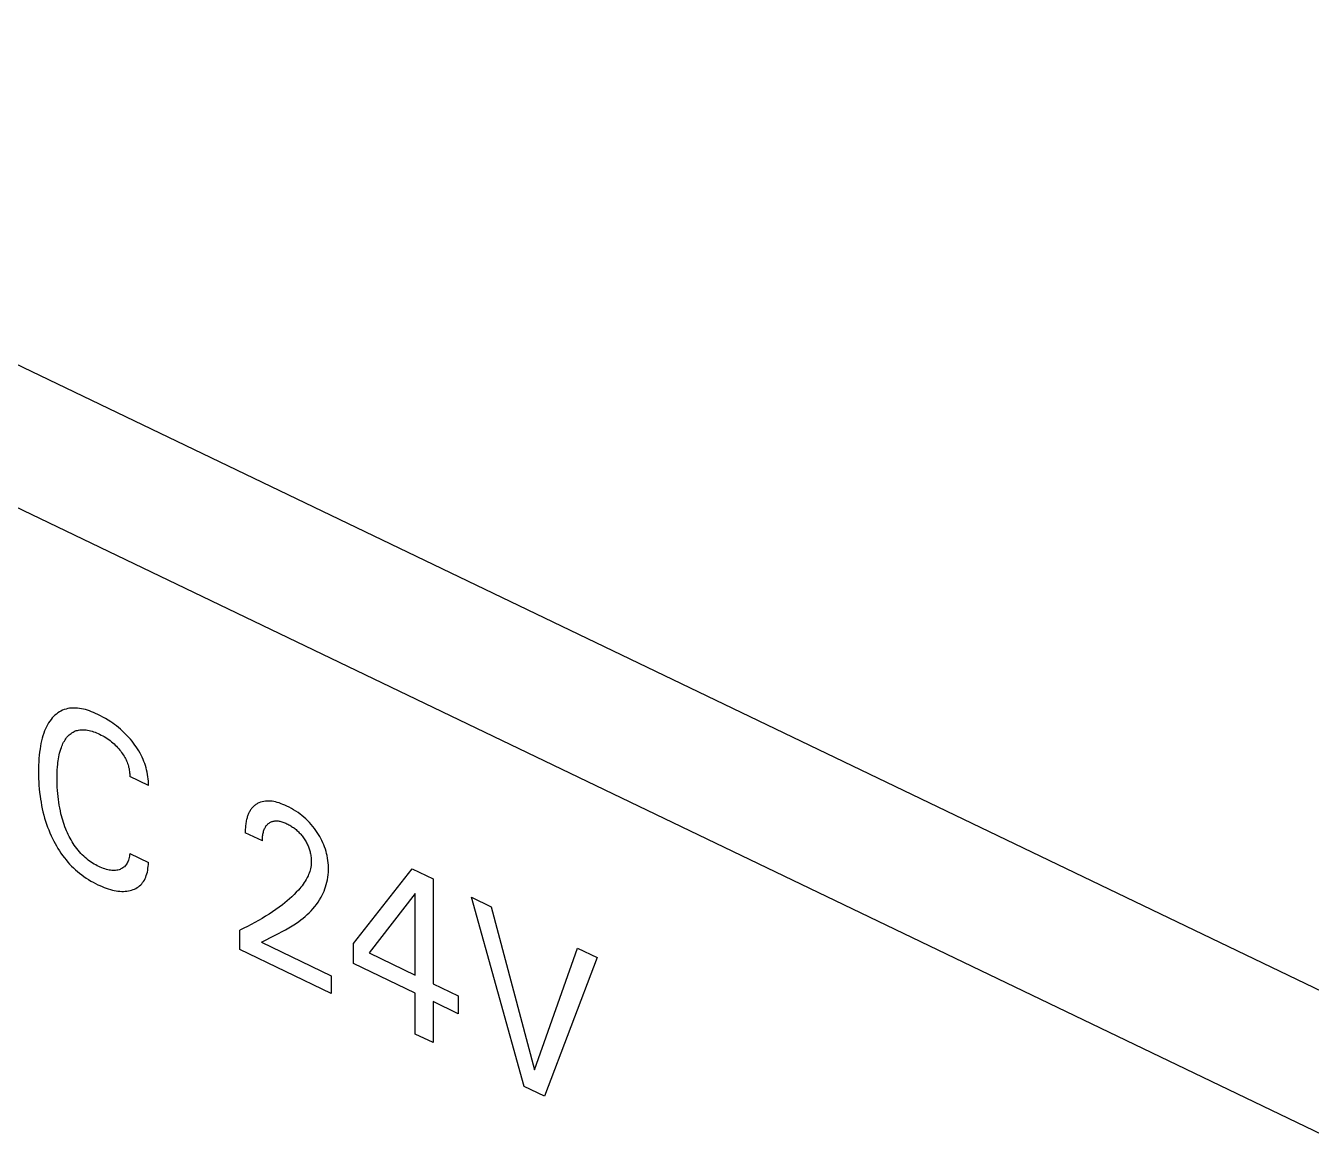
# Model space of a CAD drawing. Extents: x 0 to 420, y 0 to 297.
# Drawn here: x 166.52 to 180.61, y 179.49 to 191.66 of the extents above; entities that cross this region are included whole.
import ezdxf

# ---------------------------------------------------------------- set-up
doc = ezdxf.new("R2010")
doc.units = 0
doc.header["$LTSCALE"] = 23.1
doc.layers.add('40000_ISO', color=7, linetype='CONTINUOUS')

msp = doc.modelspace()

# ---------------------------------------------------------------- linework, layer by layer
at = {"layer": '40000_ISO', "color": 7, "linetype": 'CONTINUOUS'}
for p, q in [((210.729, 166.647), (157.318, 192.32)), ((210.089, 165.387), (156.678, 191.06)), ((166.839, 184.099), (166.824, 184.085)), ((166.854, 184.112), (166.839, 184.099)), ((166.87, 184.124), (166.854, 184.112)), ((166.887, 184.135), (166.87, 184.124)), ((166.904, 184.145), (166.887, 184.135)), ((166.922, 184.154), (166.904, 184.145)), ((166.941, 184.161), (166.922, 184.154)), ((166.96, 184.167), (166.941, 184.161)), ((166.98, 184.172), (166.96, 184.167)), ((167, 184.175), (166.98, 184.172)), ((167.02, 184.177), (167, 184.175)), ((167.041, 184.178), (167.02, 184.177)), ((167.063, 184.178), (167.041, 184.178)), ((167.085, 184.176), (167.063, 184.178)), ((167.107, 184.174), (167.085, 184.176)), ((167.129, 184.17), (167.107, 184.174)), ((167.151, 184.165), (167.129, 184.17)), ((167.173, 184.16), (167.151, 184.165)), ((167.195, 184.153), (167.173, 184.16)), ((167.218, 184.146), (167.195, 184.153)), ((167.24, 184.137), (167.218, 184.146)), ((167.263, 184.128), (167.24, 184.137)), ((167.285, 184.119), (167.263, 184.128)), ((167.308, 184.108), (167.285, 184.119)), ((167.337, 184.094), (167.308, 184.108)), ((167.365, 184.079), (167.337, 184.094)), ((166.735, 183.95), (166.726, 183.927)), ((166.746, 183.972), (166.735, 183.95)), ((166.757, 183.993), (166.746, 183.972)), ((166.769, 184.014), (166.757, 183.993)), ((166.782, 184.033), (166.769, 184.014)), ((166.796, 184.052), (166.782, 184.033)), ((166.81, 184.07), (166.796, 184.052)), ((166.824, 184.085), (166.81, 184.07)), ((167.394, 184.063), (167.365, 184.079)), ((167.422, 184.045), (167.394, 184.063)), ((167.451, 184.027), (167.422, 184.045)), ((167.472, 184.012), (167.451, 184.027)), ((167.493, 183.997), (167.472, 184.012)), ((167.514, 183.981), (167.493, 183.997)), ((167.535, 183.964), (167.514, 183.981)), ((167.556, 183.947), (167.535, 183.964)), ((167.576, 183.929), (167.556, 183.947)), ((166.692, 183.818), (166.685, 183.789)), ((166.699, 183.846), (166.692, 183.818)), ((166.707, 183.874), (166.699, 183.846)), ((166.716, 183.901), (166.707, 183.874)), ((166.726, 183.927), (166.716, 183.901)), ((166.934, 183.803), (166.942, 183.816)), ((166.942, 183.816), (166.95, 183.829)), ((166.95, 183.829), (166.958, 183.841)), ((166.958, 183.841), (166.967, 183.853)), ((166.967, 183.853), (166.976, 183.864)), ((166.976, 183.864), (166.985, 183.873)), ((166.985, 183.873), (166.994, 183.883)), ((166.994, 183.883), (167.004, 183.892)), ((167.004, 183.892), (167.015, 183.9)), ((167.015, 183.9), (167.025, 183.907)), ((167.025, 183.907), (167.037, 183.914)), ((167.037, 183.914), (167.049, 183.92)), ((167.049, 183.92), (167.061, 183.926)), ((167.061, 183.926), (167.073, 183.93)), ((167.073, 183.93), (167.085, 183.933)), ((167.085, 183.933), (167.098, 183.936)), ((167.098, 183.936), (167.111, 183.938)), ((167.111, 183.938), (167.125, 183.94)), ((167.125, 183.94), (167.139, 183.94)), ((167.139, 183.94), (167.153, 183.94)), ((167.153, 183.94), (167.167, 183.939)), ((167.167, 183.939), (167.181, 183.938)), ((167.181, 183.938), (167.197, 183.936)), ((167.197, 183.936), (167.213, 183.932)), ((167.213, 183.932), (167.23, 183.928)), ((167.23, 183.928), (167.246, 183.924)), ((167.246, 183.924), (167.262, 183.918)), ((167.262, 183.918), (167.279, 183.912)), ((167.279, 183.912), (167.295, 183.906)), ((167.295, 183.906), (167.312, 183.898)), ((167.312, 183.898), (167.329, 183.891)), ((167.329, 183.891), (167.346, 183.882)), ((167.346, 183.882), (167.362, 183.873)), ((167.362, 183.873), (167.379, 183.864)), ((167.379, 183.864), (167.396, 183.854)), ((167.396, 183.854), (167.413, 183.843)), ((167.413, 183.843), (167.428, 183.832)), ((167.428, 183.832), (167.443, 183.821)), ((167.443, 183.821), (167.458, 183.809)), ((167.458, 183.809), (167.472, 183.797)), ((167.595, 183.911), (167.576, 183.929)), ((167.614, 183.893), (167.595, 183.911)), ((167.632, 183.874), (167.614, 183.893)), ((167.65, 183.855), (167.632, 183.874)), ((167.667, 183.835), (167.65, 183.855)), ((167.684, 183.814), (167.667, 183.835)), ((167.7, 183.793), (167.684, 183.814)), ((166.67, 183.695), (166.666, 183.66)), ((166.675, 183.73), (166.67, 183.695)), ((166.68, 183.76), (166.675, 183.73)), ((166.685, 183.789), (166.68, 183.76)), ((166.885, 183.663), (166.89, 183.684)), ((166.89, 183.684), (166.896, 183.705)), ((166.896, 183.705), (166.902, 183.725)), ((166.902, 183.725), (166.909, 183.745)), ((166.909, 183.745), (166.914, 183.76)), ((166.914, 183.76), (166.921, 183.774)), ((166.921, 183.774), (166.927, 183.789)), ((166.927, 183.789), (166.934, 183.803)), ((167.472, 183.797), (167.487, 183.784)), ((167.487, 183.784), (167.5, 183.771)), ((167.5, 183.771), (167.514, 183.758)), ((167.514, 183.758), (167.526, 183.744)), ((167.526, 183.744), (167.539, 183.73)), ((167.539, 183.73), (167.551, 183.715)), ((167.551, 183.715), (167.561, 183.703)), ((167.561, 183.703), (167.57, 183.69)), ((167.57, 183.69), (167.579, 183.677)), ((167.579, 183.677), (167.588, 183.664)), ((167.588, 183.664), (167.596, 183.651)), ((167.716, 183.772), (167.7, 183.793)), ((167.731, 183.751), (167.716, 183.772)), ((167.745, 183.729), (167.731, 183.751)), ((167.759, 183.707), (167.745, 183.729)), ((167.772, 183.684), (167.759, 183.707)), ((167.784, 183.661), (167.772, 183.684)), ((166.659, 183.552), (166.658, 183.516)), ((166.661, 183.589), (166.659, 183.552)), ((166.663, 183.625), (166.661, 183.589)), ((166.666, 183.66), (166.663, 183.625)), ((166.864, 183.501), (166.866, 183.531)), ((166.866, 183.531), (166.869, 183.561)), ((166.869, 183.561), (166.871, 183.579)), ((166.871, 183.579), (166.874, 183.597)), ((166.874, 183.597), (166.877, 183.619)), ((166.877, 183.619), (166.881, 183.641)), ((166.881, 183.641), (166.885, 183.663)), ((167.596, 183.651), (167.604, 183.637)), ((167.604, 183.637), (167.611, 183.624)), ((167.611, 183.624), (167.618, 183.61)), ((167.618, 183.61), (167.624, 183.597)), ((167.624, 183.597), (167.63, 183.583)), ((167.63, 183.583), (167.635, 183.569)), ((167.635, 183.569), (167.64, 183.555)), ((167.64, 183.555), (167.644, 183.542)), ((167.644, 183.542), (167.647, 183.528)), ((167.647, 183.528), (167.651, 183.513)), ((167.795, 183.638), (167.784, 183.661)), ((167.805, 183.615), (167.795, 183.638)), ((167.814, 183.592), (167.805, 183.615)), ((167.823, 183.569), (167.814, 183.592)), ((167.831, 183.546), (167.823, 183.569)), ((167.838, 183.523), (167.831, 183.546)), ((167.844, 183.5), (167.838, 183.523)), ((166.658, 183.516), (166.658, 183.479)), ((166.658, 183.479), (166.658, 183.441)), ((166.658, 183.441), (166.659, 183.404)), ((166.659, 183.404), (166.661, 183.366)), ((166.862, 183.441), (166.863, 183.471)), ((166.862, 183.41), (166.862, 183.441)), ((166.862, 183.376), (166.862, 183.41)), ((166.863, 183.471), (166.864, 183.501)), ((167.651, 183.513), (167.654, 183.498)), ((167.654, 183.498), (167.656, 183.483)), ((167.656, 183.483), (167.658, 183.469)), ((167.658, 183.469), (167.659, 183.455)), ((167.659, 183.455), (167.659, 183.441)), ((167.659, 183.441), (167.659, 183.427)), ((167.864, 183.329), (167.659, 183.427)), ((167.849, 183.474), (167.844, 183.5)), ((167.854, 183.449), (167.849, 183.474)), ((167.858, 183.424), (167.854, 183.449)), ((167.861, 183.4), (167.858, 183.424)), ((167.863, 183.376), (167.861, 183.4)), ((166.661, 183.366), (166.663, 183.328)), ((166.663, 183.328), (166.666, 183.29)), ((166.666, 183.29), (166.67, 183.252)), ((166.67, 183.252), (166.675, 183.213)), ((166.863, 183.343), (166.862, 183.376)), ((166.864, 183.309), (166.863, 183.343)), ((166.866, 183.275), (166.864, 183.309)), ((166.869, 183.24), (166.866, 183.275)), ((166.873, 183.206), (166.869, 183.24)), ((167.864, 183.352), (167.863, 183.376)), ((167.864, 183.329), (167.864, 183.352)), ((166.675, 183.213), (166.68, 183.178)), ((166.68, 183.178), (166.686, 183.144)), ((166.686, 183.144), (166.692, 183.109)), ((166.692, 183.109), (166.699, 183.074)), ((166.876, 183.175), (166.873, 183.206)), ((166.881, 183.144), (166.876, 183.175)), ((166.886, 183.113), (166.881, 183.144)), ((166.891, 183.082), (166.886, 183.113)), ((169.02, 183.102), (169.013, 183.096)), ((169.027, 183.108), (169.02, 183.102)), ((169.034, 183.114), (169.027, 183.108)), ((169.041, 183.119), (169.034, 183.114)), ((169.049, 183.124), (169.041, 183.119)), ((169.057, 183.129), (169.049, 183.124)), ((169.065, 183.133), (169.057, 183.129)), ((169.073, 183.137), (169.065, 183.133)), ((169.091, 183.144), (169.073, 183.137)), ((169.109, 183.15), (169.091, 183.144)), ((169.128, 183.154), (169.109, 183.15)), ((169.148, 183.157), (169.128, 183.154)), ((169.165, 183.158), (169.148, 183.157)), ((169.183, 183.158), (169.165, 183.158)), ((169.201, 183.157), (169.183, 183.158)), ((169.219, 183.155), (169.201, 183.157)), ((169.237, 183.152), (169.219, 183.155)), ((169.256, 183.148), (169.237, 183.152)), ((169.277, 183.143), (169.256, 183.148)), ((169.297, 183.137), (169.277, 183.143)), ((169.318, 183.129), (169.297, 183.137)), ((169.339, 183.121), (169.318, 183.129)), ((169.36, 183.112), (169.339, 183.121)), ((169.381, 183.103), (169.36, 183.112)), ((169.406, 183.09), (169.381, 183.103)), ((166.699, 183.074), (166.707, 183.039)), ((166.707, 183.039), (166.716, 183.004)), ((166.716, 183.004), (166.726, 182.969)), ((166.726, 182.969), (166.736, 182.937)), ((166.898, 183.051), (166.891, 183.082)), ((166.905, 183.019), (166.898, 183.051)), ((166.911, 182.995), (166.905, 183.019)), ((166.918, 182.971), (166.911, 182.995)), ((166.925, 182.947), (166.918, 182.971)), ((168.942, 182.964), (168.94, 182.954)), ((168.945, 182.974), (168.942, 182.964)), ((168.948, 182.983), (168.945, 182.974)), ((168.951, 182.993), (168.948, 182.983)), ((168.954, 183.002), (168.951, 182.993)), ((168.957, 183.011), (168.954, 183.002)), ((168.961, 183.02), (168.957, 183.011)), ((168.965, 183.028), (168.961, 183.02)), ((168.969, 183.037), (168.965, 183.028)), ((168.974, 183.045), (168.969, 183.037)), ((168.979, 183.053), (168.974, 183.045)), ((168.984, 183.06), (168.979, 183.053)), ((168.989, 183.068), (168.984, 183.06)), ((168.995, 183.076), (168.989, 183.068)), ((169.001, 183.083), (168.995, 183.076)), ((169.007, 183.089), (169.001, 183.083)), ((169.013, 183.096), (169.007, 183.089)), ((169.431, 183.077), (169.406, 183.09)), ((169.455, 183.063), (169.431, 183.077)), ((169.48, 183.047), (169.455, 183.063)), ((169.504, 183.031), (169.48, 183.047)), ((169.526, 183.015), (169.504, 183.031)), ((169.547, 182.998), (169.526, 183.015)), ((169.569, 182.98), (169.547, 182.998)), ((169.59, 182.961), (169.569, 182.98)), ((169.61, 182.942), (169.59, 182.961)), ((166.736, 182.937), (166.746, 182.905)), ((166.746, 182.905), (166.758, 182.873)), ((166.758, 182.873), (166.77, 182.842)), ((166.77, 182.842), (166.783, 182.81)), ((166.932, 182.923), (166.925, 182.947)), ((166.941, 182.899), (166.932, 182.923)), ((166.949, 182.874), (166.941, 182.899)), ((166.959, 182.85), (166.949, 182.874)), ((166.967, 182.83), (166.959, 182.85)), ((166.976, 182.81), (166.967, 182.83)), ((168.926, 182.851), (168.925, 182.837)), ((168.925, 182.837), (168.925, 182.824)), ((168.925, 182.824), (168.925, 182.81)), ((168.927, 182.864), (168.926, 182.851)), ((168.928, 182.878), (168.927, 182.864)), ((168.929, 182.891), (168.928, 182.878)), ((168.93, 182.904), (168.929, 182.891)), ((168.932, 182.917), (168.93, 182.904)), ((168.934, 182.929), (168.932, 182.917)), ((168.937, 182.942), (168.934, 182.929)), ((168.94, 182.954), (168.937, 182.942)), ((169.122, 182.807), (169.124, 182.817)), ((169.124, 182.817), (169.127, 182.828)), ((169.127, 182.828), (169.13, 182.837)), ((169.13, 182.837), (169.133, 182.847)), ((169.133, 182.847), (169.137, 182.856)), ((169.137, 182.856), (169.142, 182.865)), ((169.142, 182.865), (169.146, 182.873)), ((169.146, 182.873), (169.151, 182.881)), ((169.151, 182.881), (169.156, 182.888)), ((169.156, 182.888), (169.162, 182.894)), ((169.162, 182.894), (169.168, 182.901)), ((169.168, 182.901), (169.174, 182.907)), ((169.174, 182.907), (169.18, 182.912)), ((169.18, 182.912), (169.187, 182.917)), ((169.187, 182.917), (169.194, 182.922)), ((169.194, 182.922), (169.201, 182.926)), ((169.201, 182.926), (169.209, 182.929)), ((169.209, 182.929), (169.217, 182.932)), ((169.217, 182.932), (169.225, 182.935)), ((169.225, 182.935), (169.233, 182.937)), ((169.233, 182.937), (169.242, 182.938)), ((169.242, 182.938), (169.25, 182.939)), ((169.25, 182.939), (169.259, 182.94)), ((169.259, 182.94), (169.268, 182.94)), ((169.268, 182.94), (169.278, 182.94)), ((169.278, 182.94), (169.287, 182.939)), ((169.287, 182.939), (169.297, 182.937)), ((169.297, 182.937), (169.306, 182.936)), ((169.306, 182.936), (169.317, 182.933)), ((169.317, 182.933), (169.327, 182.93)), ((169.327, 182.93), (169.338, 182.927)), ((169.338, 182.927), (169.349, 182.923)), ((169.349, 182.923), (169.36, 182.919)), ((169.36, 182.919), (169.371, 182.914)), ((169.371, 182.914), (169.381, 182.909)), ((169.381, 182.909), (169.392, 182.904)), ((169.392, 182.904), (169.403, 182.898)), ((169.403, 182.898), (169.413, 182.892)), ((169.413, 182.892), (169.424, 182.886)), ((169.424, 182.886), (169.434, 182.88)), ((169.434, 182.88), (169.444, 182.873)), ((169.444, 182.873), (169.455, 182.866)), ((169.455, 182.866), (169.464, 182.859)), ((169.464, 182.859), (169.473, 182.852)), ((169.473, 182.852), (169.483, 182.844)), ((169.483, 182.844), (169.492, 182.836)), ((169.492, 182.836), (169.501, 182.828)), ((169.501, 182.828), (169.509, 182.82)), ((169.509, 182.82), (169.518, 182.811)), ((169.629, 182.922), (169.61, 182.942)), ((169.648, 182.901), (169.629, 182.922)), ((169.666, 182.88), (169.648, 182.901)), ((169.683, 182.858), (169.666, 182.88)), ((169.7, 182.835), (169.683, 182.858)), ((169.715, 182.814), (169.7, 182.835)), ((166.783, 182.81), (166.797, 182.778)), ((166.797, 182.778), (166.811, 182.747)), ((166.811, 182.747), (166.825, 182.719)), ((166.825, 182.719), (166.84, 182.692)), ((166.84, 182.692), (166.855, 182.665)), ((166.985, 182.79), (166.976, 182.81)), ((166.995, 182.77), (166.985, 182.79)), ((167.005, 182.751), (166.995, 182.77)), ((167.016, 182.731), (167.005, 182.751)), ((167.027, 182.712), (167.016, 182.731)), ((167.039, 182.693), (167.027, 182.712)), ((167.051, 182.674), (167.039, 182.693)), ((169.114, 182.72), (168.925, 182.81)), ((169.114, 182.745), (169.115, 182.758)), ((169.114, 182.733), (169.114, 182.745)), ((169.114, 182.72), (169.114, 182.733)), ((169.115, 182.758), (169.116, 182.771)), ((169.116, 182.771), (169.118, 182.783)), ((169.118, 182.783), (169.119, 182.795)), ((169.119, 182.795), (169.122, 182.807)), ((169.518, 182.811), (169.526, 182.802)), ((169.526, 182.802), (169.534, 182.794)), ((169.534, 182.794), (169.542, 182.784)), ((169.542, 182.784), (169.55, 182.775)), ((169.55, 182.775), (169.557, 182.765)), ((169.557, 182.765), (169.564, 182.755)), ((169.564, 182.755), (169.571, 182.745)), ((169.571, 182.745), (169.578, 182.734)), ((169.578, 182.734), (169.585, 182.723)), ((169.585, 182.723), (169.592, 182.712)), ((169.592, 182.712), (169.598, 182.7)), ((169.598, 182.7), (169.604, 182.689)), ((169.604, 182.689), (169.609, 182.677)), ((169.609, 182.677), (169.615, 182.665)), ((169.729, 182.792), (169.715, 182.814)), ((169.742, 182.769), (169.729, 182.792)), ((169.754, 182.747), (169.742, 182.769)), ((169.766, 182.724), (169.754, 182.747)), ((169.777, 182.701), (169.766, 182.724)), ((169.787, 182.678), (169.777, 182.701)), ((169.796, 182.654), (169.787, 182.678)), ((166.855, 182.665), (166.871, 182.638)), ((166.871, 182.638), (166.887, 182.612)), ((166.887, 182.612), (166.905, 182.586)), ((166.905, 182.586), (166.923, 182.56)), ((166.923, 182.56), (166.942, 182.535)), ((167.064, 182.655), (167.051, 182.674)), ((167.078, 182.637), (167.064, 182.655)), ((167.093, 182.619), (167.078, 182.637)), ((167.108, 182.601), (167.093, 182.619)), ((167.123, 182.584), (167.108, 182.601)), ((167.139, 182.568), (167.123, 182.584)), ((167.155, 182.552), (167.139, 182.568)), ((167.171, 182.538), (167.155, 182.552)), ((167.187, 182.524), (167.171, 182.538)), ((167.652, 182.539), (167.649, 182.525)), ((167.655, 182.553), (167.652, 182.539)), ((167.658, 182.568), (167.655, 182.553)), ((167.659, 182.583), (167.658, 182.568)), ((167.659, 182.583), (167.864, 182.485)), ((169.615, 182.665), (169.619, 182.655)), ((169.619, 182.655), (169.623, 182.644)), ((169.623, 182.644), (169.627, 182.633)), ((169.627, 182.633), (169.63, 182.622)), ((169.63, 182.622), (169.633, 182.612)), ((169.633, 182.612), (169.636, 182.601)), ((169.636, 182.601), (169.638, 182.59)), ((169.638, 182.59), (169.641, 182.579)), ((169.641, 182.579), (169.643, 182.566)), ((169.643, 182.566), (169.645, 182.552)), ((169.645, 182.552), (169.647, 182.539)), ((169.647, 182.539), (169.648, 182.526)), ((169.804, 182.63), (169.796, 182.654)), ((169.811, 182.606), (169.804, 182.63)), ((169.817, 182.582), (169.811, 182.606)), ((169.823, 182.559), (169.817, 182.582)), ((169.828, 182.533), (169.823, 182.559)), ((166.942, 182.535), (166.961, 182.512)), ((166.961, 182.512), (166.98, 182.489)), ((166.98, 182.489), (167, 182.467)), ((167, 182.467), (167.021, 182.445)), ((167.021, 182.445), (167.042, 182.424)), ((167.042, 182.424), (167.063, 182.404)), ((167.063, 182.404), (167.085, 182.385)), ((167.203, 182.511), (167.187, 182.524)), ((167.219, 182.499), (167.203, 182.511)), ((167.236, 182.488), (167.219, 182.499)), ((167.252, 182.477), (167.236, 182.488)), ((167.269, 182.467), (167.252, 182.477)), ((167.286, 182.457), (167.269, 182.467)), ((167.303, 182.448), (167.286, 182.457)), ((167.319, 182.44), (167.303, 182.448)), ((167.336, 182.432), (167.319, 182.44)), ((167.353, 182.425), (167.336, 182.432)), ((167.37, 182.418), (167.353, 182.425)), ((167.387, 182.413), (167.37, 182.418)), ((167.403, 182.408), (167.387, 182.413)), ((167.418, 182.404), (167.403, 182.408)), ((167.433, 182.401), (167.418, 182.404)), ((167.448, 182.398), (167.433, 182.401)), ((167.463, 182.396), (167.448, 182.398)), ((167.477, 182.396), (167.463, 182.396)), ((167.491, 182.396), (167.477, 182.396)), ((167.504, 182.397), (167.491, 182.396)), ((167.517, 182.398), (167.504, 182.397)), ((167.53, 182.401), (167.517, 182.398)), ((167.542, 182.404), (167.53, 182.401)), ((167.553, 182.408), (167.542, 182.404)), ((167.563, 182.413), (167.553, 182.408)), ((167.573, 182.418), (167.563, 182.413)), ((167.583, 182.424), (167.573, 182.418)), ((167.592, 182.431), (167.583, 182.424)), ((167.6, 182.438), (167.592, 182.431)), ((167.608, 182.446), (167.6, 182.438)), ((167.616, 182.455), (167.608, 182.446)), ((167.623, 182.465), (167.616, 182.455)), ((167.629, 182.475), (167.623, 182.465)), ((167.635, 182.486), (167.629, 182.475)), ((167.64, 182.498), (167.635, 182.486)), ((167.645, 182.511), (167.64, 182.498)), ((167.649, 182.525), (167.645, 182.511)), ((167.852, 182.378), (167.856, 182.399)), ((167.856, 182.399), (167.859, 182.42)), ((167.859, 182.42), (167.861, 182.441)), ((167.861, 182.441), (167.863, 182.463)), ((167.863, 182.463), (167.864, 182.485)), ((169.637, 182.4), (169.632, 182.384)), ((169.641, 182.416), (169.637, 182.4)), ((169.644, 182.433), (169.641, 182.416)), ((169.647, 182.451), (169.644, 182.433)), ((169.649, 182.469), (169.647, 182.451)), ((169.648, 182.526), (169.649, 182.513)), ((169.649, 182.513), (169.649, 182.5)), ((169.649, 182.5), (169.649, 182.487)), ((169.649, 182.487), (169.649, 182.469)), ((169.832, 182.507), (169.828, 182.533)), ((169.835, 182.481), (169.832, 182.507)), ((169.837, 182.456), (169.835, 182.481)), ((169.838, 182.431), (169.837, 182.456)), ((169.837, 182.378), (169.838, 182.407)), ((169.838, 182.407), (169.838, 182.431)), ((170.113, 181.594), (170.754, 182.416)), ((170.754, 182.416), (170.984, 182.306)), ((167.085, 182.385), (167.107, 182.367)), ((167.107, 182.367), (167.132, 182.348)), ((167.132, 182.348), (167.156, 182.329)), ((167.156, 182.329), (167.181, 182.312)), ((167.181, 182.312), (167.207, 182.296)), ((167.207, 182.296), (167.232, 182.281)), ((167.232, 182.281), (167.257, 182.267)), ((167.257, 182.267), (167.283, 182.253)), ((167.79, 182.25), (167.8, 182.263)), ((167.8, 182.263), (167.81, 182.277)), ((167.81, 182.277), (167.819, 182.291)), ((167.819, 182.291), (167.827, 182.307)), ((167.827, 182.307), (167.834, 182.323)), ((167.834, 182.323), (167.84, 182.34)), ((167.84, 182.34), (167.846, 182.359)), ((167.846, 182.359), (167.852, 182.378)), ((169.572, 182.263), (169.56, 182.246)), ((169.584, 182.281), (169.572, 182.263)), ((169.595, 182.299), (169.584, 182.281)), ((169.605, 182.318), (169.595, 182.299)), ((169.614, 182.338), (169.605, 182.318)), ((169.62, 182.353), (169.614, 182.338)), ((169.626, 182.368), (169.62, 182.353)), ((169.632, 182.384), (169.626, 182.368)), ((169.814, 182.243), (169.821, 182.269)), ((169.821, 182.269), (169.827, 182.295)), ((169.827, 182.295), (169.831, 182.322)), ((169.831, 182.322), (169.835, 182.35)), ((169.835, 182.35), (169.837, 182.378)), ((170.984, 182.306), (170.984, 181.155)), ((167.283, 182.253), (167.308, 182.24)), ((167.308, 182.24), (167.331, 182.23)), ((167.331, 182.23), (167.355, 182.219)), ((167.355, 182.219), (167.378, 182.21)), ((167.378, 182.21), (167.401, 182.201)), ((167.401, 182.201), (167.424, 182.194)), ((167.424, 182.194), (167.447, 182.187)), ((167.447, 182.187), (167.468, 182.181)), ((167.468, 182.181), (167.489, 182.177)), ((167.489, 182.177), (167.51, 182.173)), ((167.51, 182.173), (167.53, 182.17)), ((167.53, 182.17), (167.551, 182.168)), ((167.551, 182.168), (167.571, 182.167)), ((167.571, 182.167), (167.59, 182.167)), ((167.59, 182.167), (167.608, 182.168)), ((167.608, 182.168), (167.627, 182.17)), ((167.627, 182.17), (167.645, 182.172)), ((167.645, 182.172), (167.662, 182.176)), ((167.662, 182.176), (167.679, 182.181)), ((167.679, 182.181), (167.695, 182.186)), ((167.695, 182.186), (167.711, 182.192)), ((167.711, 182.192), (167.726, 182.199)), ((167.726, 182.199), (167.74, 182.208)), ((167.74, 182.208), (167.754, 182.217)), ((167.754, 182.217), (167.767, 182.227)), ((167.767, 182.227), (167.779, 182.238)), ((167.779, 182.238), (167.79, 182.25)), ((169.461, 182.133), (169.436, 182.109)), ((169.485, 182.157), (169.461, 182.133)), ((169.508, 182.182), (169.485, 182.157)), ((169.522, 182.198), (169.508, 182.182)), ((169.535, 182.213), (169.522, 182.198)), ((169.548, 182.229), (169.535, 182.213)), ((169.56, 182.246), (169.548, 182.229)), ((169.756, 182.103), (169.768, 182.125)), ((169.768, 182.125), (169.779, 182.147)), ((169.779, 182.147), (169.789, 182.17)), ((169.789, 182.17), (169.798, 182.194)), ((169.798, 182.194), (169.807, 182.218)), ((169.807, 182.218), (169.814, 182.243)), ((170.789, 182.143), (170.283, 181.492)), ((170.789, 181.248), (170.789, 182.143)), ((169.297, 181.995), (169.261, 181.969)), ((169.332, 182.021), (169.297, 181.995)), ((169.359, 182.042), (169.332, 182.021)), ((169.385, 182.064), (169.359, 182.042)), ((169.411, 182.086), (169.385, 182.064)), ((169.436, 182.109), (169.411, 182.086)), ((169.647, 181.955), (169.667, 181.977)), ((169.667, 181.977), (169.687, 182)), ((169.687, 182), (169.705, 182.025)), ((169.705, 182.025), (169.723, 182.05)), ((169.723, 182.05), (169.74, 182.076)), ((169.74, 182.076), (169.756, 182.103)), ((171.982, 180.029), (171.405, 182.103)), ((171.405, 182.103), (171.621, 181.999)), ((171.621, 181.999), (172.097, 180.21)), ((169.072, 181.848), (169.032, 181.826)), ((169.111, 181.871), (169.072, 181.848)), ((169.149, 181.895), (169.111, 181.871)), ((169.188, 181.919), (169.149, 181.895)), ((169.224, 181.943), (169.188, 181.919)), ((169.261, 181.969), (169.224, 181.943)), ((169.476, 181.813), (169.511, 181.838)), ((169.511, 181.838), (169.535, 181.855)), ((169.535, 181.855), (169.559, 181.874)), ((169.559, 181.874), (169.582, 181.893)), ((169.582, 181.893), (169.604, 181.913)), ((169.604, 181.913), (169.626, 181.933)), ((169.626, 181.933), (169.647, 181.955)), ((168.908, 181.763), (168.865, 181.743)), ((168.865, 181.528), (168.865, 181.743)), ((168.949, 181.783), (168.908, 181.763)), ((168.991, 181.804), (168.949, 181.783)), ((169.032, 181.826), (168.991, 181.804)), ((169.253, 181.686), (169.291, 181.706)), ((169.291, 181.706), (169.329, 181.726)), ((169.329, 181.726), (169.366, 181.747)), ((169.366, 181.747), (169.403, 181.768)), ((169.403, 181.768), (169.44, 181.79)), ((169.44, 181.79), (169.476, 181.813)), ((169.102, 181.61), (169.139, 181.629)), ((169.102, 181.61), (169.868, 181.242)), ((169.139, 181.629), (169.215, 181.667)), ((169.215, 181.667), (169.253, 181.686)), ((170.113, 181.377), (170.113, 181.594)), ((169.868, 181.046), (168.865, 181.528)), ((170.283, 181.492), (170.789, 181.248)), ((172.097, 180.21), (172.567, 181.545)), ((172.782, 181.441), (172.205, 179.922)), ((172.567, 181.545), (172.782, 181.441)), ((170.789, 181.052), (170.113, 181.377)), ((169.868, 181.242), (169.868, 181.046)), ((170.984, 181.155), (171.259, 181.022)), ((170.789, 180.603), (170.789, 181.052)), ((171.259, 181.022), (171.259, 180.826)), ((170.984, 180.959), (170.984, 180.509)), ((171.259, 180.826), (170.984, 180.959)), ((170.984, 180.509), (170.789, 180.603)), ((172.205, 179.922), (171.982, 180.029))]:
    msp.add_line(p, q, dxfattribs=at)

doc.saveas('drawing.dxf')
